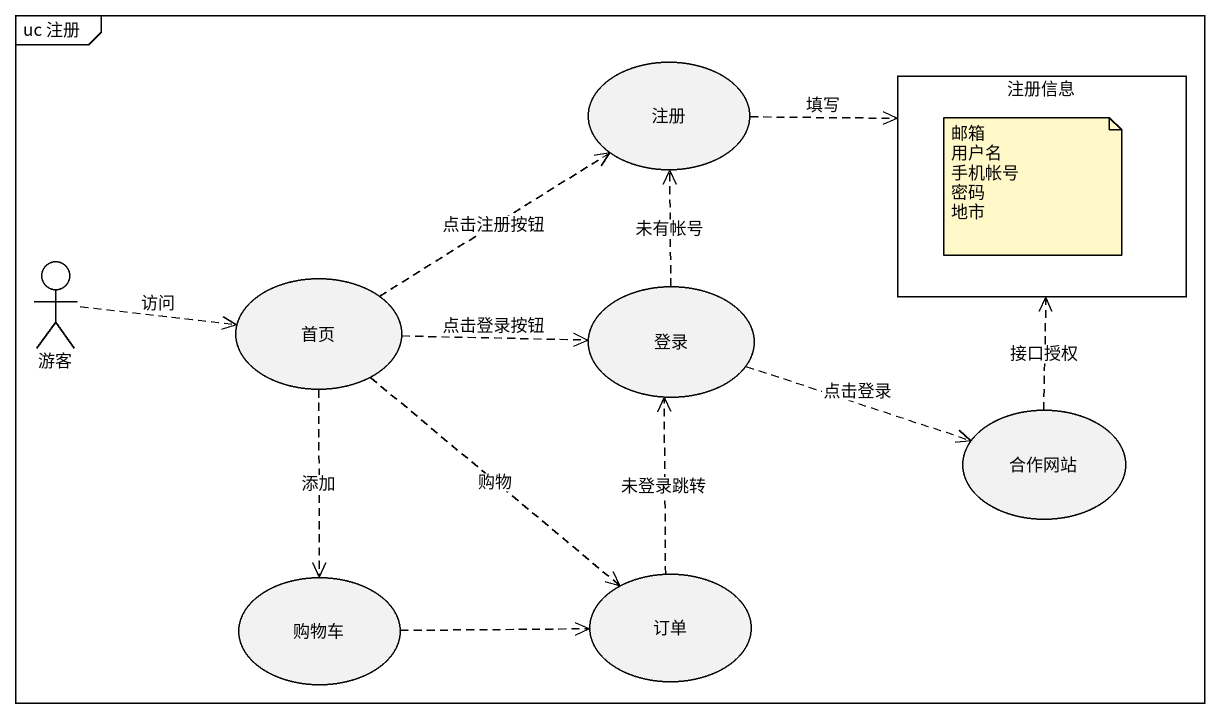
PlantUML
@startuml
mainframe uc 注册
usecase 注册
rectangle 注册信息
actor 游客
usecase 首页
usecase 登录
usecase 合作网站
usecase 购物车
usecase 订单
注册 .right.> 注册信息 : 填写
游客 .right.> 首页 : 访问
首页 .up.> 注册 : 点击注册按钮
首页 .right.> 登录 : 点击登录按钮
首页 ..> 购物车 : 添加
首页 ..> 订单 : 购物
登录 .up.> 注册 : 未有帐号
登录 .right.> 合作网站 : 点击登录
合作网站 .up.> 注册信息 : 接口授权
购物车 .right.> 订单
订单 .up.> 登录 : 未登录跳转
note as N1
  邮箱
  用户名
  手机帐号
  密码
  地市
end note
@enduml
